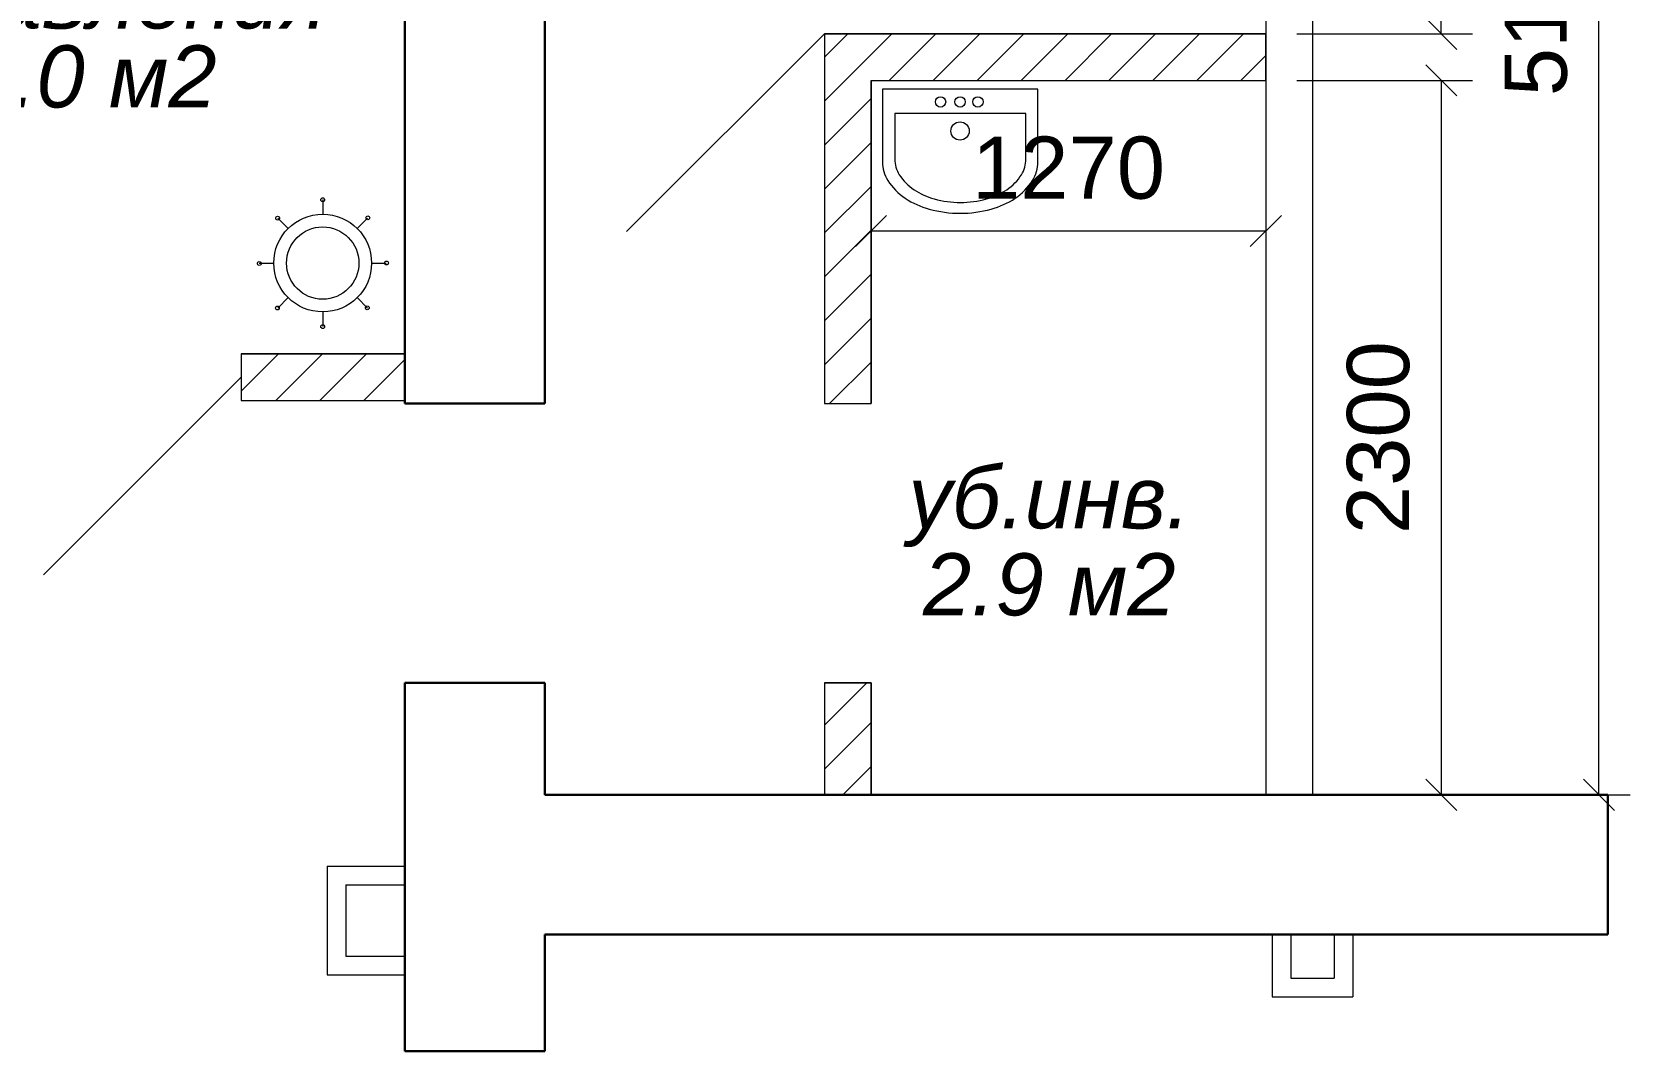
# Model space of a CAD drawing. Header units: metres. Extents: x 14591 to 15202, y 5442 to 5571.
# Drawn here: x 14879.86 to 14885, y 5548.53 to 5551.82 of the extents above; entities that cross this region are included whole.
import ezdxf

# ---------------------------------------------------------------- set-up
doc = ezdxf.new("R2010")
doc.units = ezdxf.units.M
doc.header["$MEASUREMENT"] = 0
doc.layers.get('Defpoints').update_dxf_attribs({"lineweight": 0})
doc.layers.add('Стены', color=7, linetype='Continuous', lineweight=13)
doc.styles.add('Style-Arial', font='arial.ttf')
doc.styles.add('Style-Arial IF', font='ariali.ttf')
doc.styles.add('Style-txt', font='txt.shx')
doc.dimstyles.new('100', dxfattribs={"dimtxt": 0.25, "dimasz": 0.1875, "dimexe": 0.125, "dimexo": 0.125, "dimgap": 0.0625, "dimtad": 1, "dimdec": 0, "dimlfac": 1000, "dimzin": 11, "dimdsep": 46, "dimtxsty": 'Style-txt', "dimblk": 'OBLIQUE', "dimcen": 0.09, "dimadec": 0, "dimazin": 3, "dimtfac": 1, "dimtdec": 0, "dimtmove": 0, "dimatfit": 3, "dimldrblk": 'TerminatorOpen', "dimfxl": 1, "dimfrac": 2, "dimtzin": 11, "dimlwd": 0, "dimlwe": 0, "dimarcsym": 0})

# ---------------------------------------------------------------- blocks, each defined once
blk = doc.blocks.new('_Oblique')
at = {"color": 0, "linetype": 'ByBlock', "lineweight": -2}
blk.add_line((0.5, 0.5), (-0.5, -0.5), dxfattribs=at)
blk = doc.blocks.new('*D120')
at = {"color": 7, "linetype": 'Continuous', "lineweight": 0, "transparency": 16777216}
for p, q in [((14882.5628, 5551.56), (14882.5628, 5551.0756)), ((14883.8328, 5551.56), (14883.8328, 5551.0756))]:
    blk.add_line(p, q, dxfattribs=at)
at = {"color": 0, "linetype": 'Continuous', "lineweight": 0, "transparency": 16777216}
blk.add_line((14882.5628, 5551.1756), (14883.8328, 5551.1756), dxfattribs=at)
at = {"layer": 'Defpoints', "color": 0, "linetype": 'Continuous', "lineweight": 40, "transparency": 16777216}
for p in [(14882.5628, 5551.66), (14883.8328, 5551.66), (14883.8328, 5551.1756)]:
    blk.add_point(p, dxfattribs=at)
at = {"color": 0, "linetype": 'Continuous', "lineweight": 0, "transparency": 16777216, "xscale": 0.1, "yscale": 0.1, "zscale": 0.1, "rotation": 180}
blk.add_blockref('_Oblique', (14882.5628, 5551.1756), dxfattribs=at)
at = {"color": 0, "linetype": 'Continuous', "lineweight": 0, "transparency": 16777216, "xscale": 0.1, "yscale": 0.1, "zscale": 0.1}
blk.add_blockref('_Oblique', (14883.8328, 5551.1756), dxfattribs=at)
at = {"color": 0, "linetype": 'Continuous', "lineweight": 0, "transparency": 16777216, "insert": (14883.1978, 5551.3778), "char_height": 0.2, "attachment_point": 5, "style": 'Style-Arial'}
blk.add_mtext('1270', dxfattribs=at)
blk = doc.blocks.new('TerminatorOpen')
at = {"color": 0, "linetype": 'ByBlock', "lineweight": -2}
for q in [(-1, 0.5), (-1, 0), (-1, -0.5)]:
    blk.add_line((0, 0), q, dxfattribs=at)
blk = doc.blocks.new('*D121')
at = {"color": 7, "linetype": 'Continuous', "lineweight": 0, "transparency": 16777216}
for p, q in [((14883.9328, 5551.66), (14884.4971, 5551.66)), ((14883.9328, 5549.36), (14884.4971, 5549.36))]:
    blk.add_line(p, q, dxfattribs=at)
at = {"color": 0, "linetype": 'Continuous', "lineweight": 0, "transparency": 16777216}
blk.add_line((14884.3971, 5551.66), (14884.3971, 5549.36), dxfattribs=at)
at = {"layer": 'Defpoints', "color": 0, "linetype": 'Continuous', "lineweight": 40, "transparency": 16777216}
for p in [(14883.8328, 5551.66), (14883.8328, 5549.36), (14884.3971, 5549.36)]:
    blk.add_point(p, dxfattribs=at)
at = {"color": 0, "linetype": 'Continuous', "lineweight": 0, "transparency": 16777216, "xscale": 0.1, "yscale": 0.1, "zscale": 0.1}
for p, rotation in [((14884.3971, 5551.66), 90), ((14884.3971, 5549.36), 270)]:
    blk.add_blockref('_Oblique', p, dxfattribs=dict(at, rotation=rotation))
at = {"color": 0, "linetype": 'Continuous', "lineweight": 0, "transparency": 16777216, "insert": (14884.195, 5550.51), "char_height": 0.2, "attachment_point": 5, "rotation": 90, "style": 'Style-Arial'}
blk.add_mtext('2300', dxfattribs=at)
blk = doc.blocks.new('ум6')
at = {"layer": 'Стены', "color": 7, "linetype": 'Continuous', "lineweight": 0}
for p, q in [((-0.3251, 0), (-0.3251, -0.3056)), ((0.3251, 0), (-0.3251, 0)), ((0.3251, -0.3056), (0.3251, 0)), ((-0.2736, -0.1025), (-0.2736, -0.2938)), ((0.275, -0.1025), (-0.2736, -0.1025)), ((0.275, -0.2938), (0.275, -0.1025))]:
    blk.add_line(p, q, dxfattribs=at)
for centre, radius in [((-0.0823, -0.0542), 0.0217), ((-0.0007, -0.0542), 0.0217), ((0.0743, -0.0542), 0.0217), ((-0.0007, -0.1758), 0.0383)]:
    blk.add_circle(centre, radius, dxfattribs=at)
for centre, radius, start, end in [((-0.1804, -0.3056), 0.1447, 180, 212.11537), ((-0.1515, -0.2938), 0.1221, 180, 212.11537), ((0.1529, -0.2938), 0.1221, 327.88463, 0), ((0.1804, -0.3056), 0.1447, 327.88463, 0), ((-0.094, -0.2514), 0.2467, 212.11537, 236.5784), ((-0.0786, -0.248), 0.2081, 212.11537, 236.5784), ((0.08, -0.248), 0.2081, 303.4216, 327.88463), ((0.094, -0.2514), 0.2467, 303.4216, 327.88463), ((-0.0372, -0.1654), 0.3498, 236.5784, 254.7118), ((-0.0307, -0.1754), 0.2951, 236.5784, 254.7118), ((0.0007, -0.0606), 0.4142, 254.7118, 270), ((0.0007, -0.0606), 0.4142, 270, 285.2882), ((0.0321, -0.1754), 0.2951, 285.2882, 303.4216), ((0.0372, -0.1654), 0.3498, 285.2882, 303.4216), ((0, -0.0292), 0.491, 254.7118, 270), ((0, -0.0292), 0.491, 270, 285.2882)]:
    blk.add_arc(centre, radius, start, end, dxfattribs=at)
blk = doc.blocks.new('*U132')
at = {"color": 7, "linetype": 'Continuous', "lineweight": 0}
for p, q in [((-0.0007, 0.2052), (-0.0007, 0.1578)), ((-0.0007, 0.2052), (-0.0007, 0.1578)), ((-0.1455, 0.1452), (-0.112, 0.1117)), ((-0.1455, 0.1452), (-0.112, 0.1117)), ((0.144, 0.1452), (0.1105, 0.1117)), ((0.144, 0.1452), (0.1105, 0.1117)), ((-0.2055, 0.0004), (-0.1581, 0.0004)), ((-0.2055, 0.0004), (-0.1581, 0.0004)), ((0.1566, 0.0004), (0.204, 0.0004)), ((0.1566, 0.0004), (0.204, 0.0004)), ((-0.112, -0.1108), (-0.1455, -0.1444)), ((-0.112, -0.1108), (-0.1455, -0.1444)), ((0.1105, -0.1108), (0.144, -0.1444)), ((0.1105, -0.1108), (0.144, -0.1444)), ((-0.0007, -0.1569), (-0.0007, -0.2043)), ((-0.0007, -0.1569), (-0.0007, -0.2043))]:
    blk.add_line(p, q, dxfattribs=at)
at = {"color": 7, "linetype": 'Continuous', "lineweight": 0, "flags": 128}
for points in [[(-0.0067, 0.2042, -1), (0.0056, 0.2042, -1), (-0.0067, 0.2042)], [(-0.0067, 0.2042, -1), (0.0056, 0.2042, -1), (-0.0067, 0.2042)], [(-0.1517, 0.1447, -1), (-0.1394, 0.1447, -1), (-0.1517, 0.1447)], [(-0.1517, 0.1447, -1), (-0.1394, 0.1447, -1), (-0.1517, 0.1447)], [(0.1382, 0.1461, -1), (0.1505, 0.1461, -1), (0.1382, 0.1461)], [(0.1382, 0.1461, -1), (0.1505, 0.1461, -1), (0.1382, 0.1461)], [(-0.2107, -0.0008, -1), (-0.1984, -0.0008, -1), (-0.2107, -0.0008)], [(-0.2107, -0.0008, -1), (-0.1984, -0.0008, -1), (-0.2107, -0.0008)], [(0.1984, 0.0006, -1), (0.2107, 0.0006, -1), (0.1984, 0.0006)], [(0.1984, 0.0006, -1), (0.2107, 0.0006, -1), (0.1984, 0.0006)], [(-0.1524, -0.1443, -1), (-0.1402, -0.1443, -1), (-0.1524, -0.1443)], [(-0.1524, -0.1443, -1), (-0.1402, -0.1443, -1), (-0.1524, -0.1443)], [(0.1366, -0.1439, -1), (0.1489, -0.1439, -1), (0.1366, -0.1439)], [(0.1366, -0.1439, -1), (0.1489, -0.1439, -1), (0.1366, -0.1439)], [(-0.0066, -0.2042, -1), (0.0056, -0.2042, -1), (-0.0066, -0.2042)], [(-0.0066, -0.2042, -1), (0.0056, -0.2042, -1), (-0.0066, -0.2042)]]:
    blk.add_lwpolyline(points, format="xyb", dxfattribs=at)
at = {"color": 7, "linetype": 'Continuous', "lineweight": 0}
for radius in [0.1573, 0.1573, 0.1164]:
    blk.add_circle((-0.0007, 0.0004), radius, dxfattribs=at)
blk = doc.blocks.new('*D144')
at = {"color": 7, "linetype": 'Continuous', "lineweight": 0, "transparency": 16777216}
for p, q in [((14883.9328, 5554.48), (14884.4971, 5554.48)), ((14883.9328, 5551.81), (14884.4971, 5551.81))]:
    blk.add_line(p, q, dxfattribs=at)
at = {"color": 0, "linetype": 'Continuous', "lineweight": 0, "transparency": 16777216}
blk.add_line((14884.3971, 5551.81), (14884.3971, 5554.48), dxfattribs=at)
at = {"layer": 'Defpoints', "color": 0, "linetype": 'Continuous', "lineweight": 40, "transparency": 16777216}
for p in [(14883.8328, 5554.48), (14884.3971, 5554.48), (14883.8328, 5551.81)]:
    blk.add_point(p, dxfattribs=at)
at = {"color": 0, "linetype": 'Continuous', "lineweight": 0, "transparency": 16777216, "xscale": 0.1, "yscale": 0.1, "zscale": 0.1}
for p, rotation in [((14884.3971, 5554.48), 90), ((14884.3971, 5551.81), 270)]:
    blk.add_blockref('_Oblique', p, dxfattribs=dict(at, rotation=rotation))
at = {"color": 0, "linetype": 'Continuous', "lineweight": 0, "transparency": 16777216, "insert": (14884.195, 5553.145), "char_height": 0.2, "attachment_point": 5, "rotation": 90, "style": 'Style-Arial'}
blk.add_mtext('2670', dxfattribs=at)
blk = doc.blocks.new('*D145')
at = {"color": 7, "linetype": 'Continuous', "lineweight": 0, "transparency": 16777216}
for p, q in [((14884.0828, 5554.48), (14885.0044, 5554.48)), ((14884.0828, 5549.36), (14885.0044, 5549.36))]:
    blk.add_line(p, q, dxfattribs=at)
at = {"color": 0, "linetype": 'Continuous', "lineweight": 0, "transparency": 16777216}
blk.add_line((14884.9044, 5549.36), (14884.9044, 5554.48), dxfattribs=at)
at = {"layer": 'Defpoints', "color": 0, "linetype": 'Continuous', "lineweight": 40, "transparency": 16777216}
for p in [(14883.9828, 5554.48), (14884.9044, 5554.48), (14883.9828, 5549.36)]:
    blk.add_point(p, dxfattribs=at)
at = {"color": 0, "linetype": 'Continuous', "lineweight": 0, "transparency": 16777216, "xscale": 0.1, "yscale": 0.1, "zscale": 0.1}
for p, rotation in [((14884.9044, 5554.48), 90), ((14884.9044, 5549.36), 270)]:
    blk.add_blockref('_Oblique', p, dxfattribs=dict(at, rotation=rotation))
at = {"color": 0, "linetype": 'Continuous', "lineweight": 0, "transparency": 16777216, "insert": (14884.7023, 5551.92), "char_height": 0.2, "attachment_point": 5, "rotation": 90, "style": 'Style-Arial'}
blk.add_mtext('5120', dxfattribs=at)

msp = doc.modelspace()

# ---------------------------------------------------------------- hatches: boundary and pattern name
at = {"linetype": 'Continuous', "lineweight": 13}
h = msp.add_hatch(dxfattribs=at)
h.set_pattern_fill('HATCH', color=5, style=0, pattern_type=2)
h.set_pattern_definition([(45, (14882.54256, 5551.72305), (-0.0707107, 0.0707107), [])])
h.paths.add_polyline_path([(14883.83275864, 5551.8099997), (14882.41275864, 5551.8099997), (14882.41275864, 5550.6199997), (14882.56275864, 5550.6199997), (14882.56275864, 5551.6599997), (14883.83275864, 5551.6599997)])
h = msp.add_hatch(dxfattribs=at)
h.set_pattern_fill('HATCH', color=5, style=0, pattern_type=2)
h.set_pattern_definition([(45, (14880.69749, 5550.67957), (-0.07071, 0.07071), [])])
h.paths.add_polyline_path([(14881.06275864, 5550.7799997), (14880.536393, 5550.7799997), (14880.536393, 5550.6299997), (14881.06275864, 5550.6299997)])
h = msp.add_hatch(dxfattribs=at)
h.set_pattern_fill('HATCH', color=5, style=0, pattern_type=2)
h.set_pattern_definition([(45, (14882.81283, 5549.70122), (-0.07071, 0.07071), [])])
h.paths.add_polyline_path([(14882.56275864, 5549.3599997), (14882.56275864, 5549.7199997), (14882.41275864, 5549.7199997), (14882.41275864, 5549.3599997)])

# ---------------------------------------------------------------- linework, layer by layer
at = {"color": 5, "linetype": 'Continuous', "lineweight": 0}
for p, q in [((14882.41275864, 5551.8099997), (14881.77636253, 5551.1736036)), ((14880.536393, 5550.7049997), (14879.8999969, 5550.0686036))]:
    msp.add_line(p, q, dxfattribs=at)
at = {"color": 5, "linetype": 'Continuous', "lineweight": 13}
for p, q in [((14882.41275864, 5551.8099997), (14882.41275864, 5550.6199997)), ((14882.41275864, 5551.8099997), (14883.83275864, 5551.8099997)), ((14882.56275864, 5551.6599997), (14883.83275864, 5551.6599997)), ((14882.56275864, 5551.6599997), (14882.56275864, 5550.6199997)), ((14880.536393, 5550.7799997), (14880.536393, 5550.6299997)), ((14880.536393, 5550.7799997), (14881.06275864, 5550.7799997)), ((14880.536393, 5550.6299997), (14881.06275864, 5550.6299997)), ((14882.41275864, 5550.6199997), (14882.56275864, 5550.6199997)), ((14882.41275864, 5549.7199997), (14882.56275864, 5549.7199997)), ((14882.41275864, 5549.7199997), (14882.41275864, 5549.3599997)), ((14882.56275864, 5549.7199997), (14882.56275864, 5549.3599997))]:
    msp.add_line(p, q, dxfattribs=at)
at = {"color": 5, "linetype": 'Continuous', "lineweight": 13, "flags": 128}
for points in [[(14883.83275864, 5551.8099997), (14882.41275864, 5551.8099997), (14882.41275864, 5550.6199997), (14882.56275864, 5550.6199997), (14882.56275864, 5551.6599997), (14883.83275864, 5551.6599997), (14883.83275864, 5551.8099997)], [(14881.06275864, 5550.7799997), (14880.536393, 5550.7799997), (14880.536393, 5550.6299997), (14881.06275864, 5550.6299997), (14881.06275864, 5550.7799997)], [(14882.56275864, 5549.3599997), (14882.56275864, 5549.7199997), (14882.41275864, 5549.7199997), (14882.41275864, 5549.3599997), (14882.56275864, 5549.3599997)]]:
    msp.add_lwpolyline(points, close=True, dxfattribs=at)
at = {"layer": 'Стены', "color": 7, "linetype": 'Continuous', "lineweight": 30}
for p, q in [((14881.06275864, 5554.4799997), (14881.06275864, 5550.6199997)), ((14881.51275864, 5554.4799997), (14881.51275864, 5550.6199997)), ((14881.06275864, 5550.6199997), (14881.51275864, 5550.6199997)), ((14881.06275864, 5549.7199997), (14881.51275864, 5549.7199997)), ((14881.06275864, 5549.7199997), (14881.06275864, 5548.5349997)), ((14881.51275864, 5549.7199997), (14881.51275864, 5549.3599997)), ((14881.51275864, 5549.3599997), (14884.93275864, 5549.3599997)), ((14884.93275864, 5549.3599997), (14884.93275864, 5548.9099997)), ((14881.51275864, 5548.9099997), (14881.51275864, 5548.5349997)), ((14881.51275864, 5548.9099997), (14884.93275864, 5548.9099997)), ((14881.51275864, 5548.5349997), (14881.06275864, 5548.5349997))]:
    msp.add_line(p, q, dxfattribs=at)
at = {"layer": 'Стены', "color": 7, "linetype": 'Continuous', "lineweight": 13}
for p, q in [((14883.83275864, 5552.2799997), (14883.83275864, 5549.3599997)), ((14883.98275864, 5552.2799997), (14883.98275864, 5549.3599997)), ((14880.81275864, 5549.1299997), (14880.81275864, 5548.7799997)), ((14880.81275864, 5549.1299997), (14881.06275864, 5549.1299997)), ((14883.85275864, 5548.9099997), (14883.85275864, 5548.7099997)), ((14884.11275864, 5548.9099997), (14884.11275864, 5548.7099997)), ((14880.81275864, 5548.7799997), (14881.06275864, 5548.7799997)), ((14883.85275864, 5548.7099997), (14884.11275864, 5548.7099997))]:
    msp.add_line(p, q, dxfattribs=at)
at = {"layer": 'Стены', "color": 7, "linetype": 'Continuous', "lineweight": 0}
for p, q in [((14880.87275864, 5549.0699997), (14880.87275864, 5548.8399997)), ((14880.87275864, 5549.0699997), (14881.06275864, 5549.0699997)), ((14883.91275864, 5548.9099997), (14883.91275864, 5548.7699997)), ((14884.05275864, 5548.9099997), (14884.05275864, 5548.7699997)), ((14880.87275864, 5548.8399997), (14881.06275864, 5548.8399997)), ((14883.91275864, 5548.7699997), (14884.05275864, 5548.7699997))]:
    msp.add_line(p, q, dxfattribs=at)

# ---------------------------------------------------------------- block references
at = {"color": 7, "linetype": 'Continuous', "lineweight": 0}
msp.add_blockref('*U132', (14880.7992027, 5551.07160013), dxfattribs=at)
at = {"layer": 'Стены', "color": 7, "linetype": 'Continuous', "lineweight": 0, "xscale": 0.7689468503965201, "yscale": 0.7689468503965201, "zscale": 0.7689468503965201}
msp.add_blockref('ум6', (14882.84948581, 5551.63231362), dxfattribs=at)

# ---------------------------------------------------------------- texts
at = {"color": 7, "linetype": 'Continuous', "lineweight": 13, "char_height": 0.2, "attachment_point": 5, "style": 'Style-Arial IF'}
for s, insert, line_spacing_factor in [('комната \\Pуправления\\P9.0 м2', (14880.05100946, 5551.92565138), 0.762256), ('уб.инв.\\P2.9 м2\\P', (14883.13612536, 5550.17622357), 0.84)]:
    msp.add_mtext(s, dxfattribs=dict(at, insert=insert, line_spacing_factor=line_spacing_factor))

# ---------------------------------------------------------------- dimensions: what is measured, and where the dimension line sits
at = {"color": 7, "linetype": 'Continuous', "lineweight": 0}
for base, p1, p2, angle, picture, middle in [((14884.39714636, 5554.4799997), (14883.83275864, 5551.8099997), (14883.83275864, 5554.4799997), 90, '*D144', (14884.19503176, 5553.1449997)), ((14884.9043731, 5554.4799997), (14883.98275864, 5549.3599997), (14883.98275864, 5554.4799997), 90, '*D145', (14884.7022585, 5551.9199997)), ((14884.39714636, 5549.3599997), (14883.83275864, 5551.6599997), (14883.83275864, 5549.3599997), 270, '*D121', (14884.19496355, 5550.5099997))]:
    dim = msp.add_linear_dim(base=base, p1=p1, p2=p2, angle=angle, dimstyle='100', override={"dimtxt": 0.2, "dimasz": 0.1, "dimexe": 0.1, "dimexo": 0.1, "dimgap": 0.1, "dimdec": 4, "dimtxsty": 'Style-Arial', "dimclre": 7, "dimtdec": 4, "dimtofl": 0, "dimfrac": 0}, dxfattribs=at)
    dim.commit()
    dim.dimension.update_dxf_attribs({"geometry": picture, "text_midpoint": middle})
dim = msp.add_linear_dim(base=(14883.83275864, 5551.17564396), p1=(14882.56275864, 5551.6599997), p2=(14883.83275864, 5551.6599997), dimstyle='100', override={"dimtxt": 0.2, "dimasz": 0.1, "dimexe": 0.1, "dimexo": 0.1, "dimgap": 0.1, "dimdec": 4, "dimtxsty": 'Style-Arial', "dimclre": 7, "dimtdec": 4, "dimtofl": 0, "dimfrac": 0}, dxfattribs=at)
dim.commit()
dim.dimension.update_dxf_attribs({"geometry": '*D120', "text_midpoint": (14883.19775864, 5551.37775856)})

doc.saveas('drawing.dxf')
